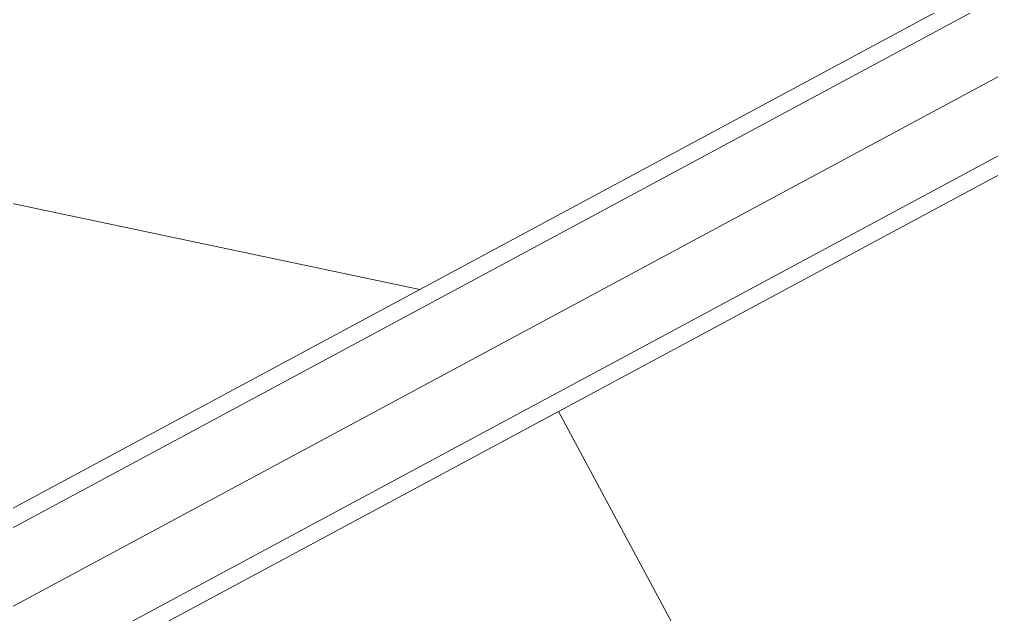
# Model space of a CAD drawing. Header units: millimetres. Extents: x -6949 to 305728, y -55091 to 76684.
# Drawn here: x 18750 to 19321, y 9883 to 10232 of the extents above; entities that cross this region are included whole.
import ezdxf

# ---------------------------------------------------------------- set-up
doc = ezdxf.new("R2010")
doc.units = ezdxf.units.MM
doc.layers.add('A-DETL', color=7, linetype='Continuous', lineweight=18, true_color=0x00a600)
doc.layers.add('S-BEAM', color=5, linetype='Continuous', lineweight=18)
doc.layers.add('S-FSTN', color=7, linetype='Continuous', lineweight=18)

msp = doc.modelspace()

# ---------------------------------------------------------------- linework, layer by layer
at = {"layer": 'A-DETL'}
for p, q in [((18750.0006, 9890.0003), (22500.0007, 11905.0003)), ((15000.0005, 7875.0003), (18750.0006, 9890.0003))]:
    msp.add_line(p, q, dxfattribs=at)
at = {"layer": 'S-BEAM'}
for p, q in [((21739.2727, 11553.905), (15768.4695, 8345.5935)), ((21744.006, 11545.0961), (15773.2028, 8336.7846)), ((15811.8265, 8264.9044), (21782.6297, 11473.2159)), ((15816.5598, 8256.0955), (21787.363, 11464.407))]:
    msp.add_line(p, q, dxfattribs=at)
at = {"layer": 'S-FSTN'}
for p, q in [((18984.9705, 10073.9266), (18420.2741, 10192.9558)), ((18433.6377, 9777.6771), (18984.9705, 10073.9266)), ((19066.3635, 10002.3234), (18515.0307, 9706.0739)), ((19184.6168, 9782.249), (19066.3635, 10002.3234))]:
    msp.add_line(p, q, dxfattribs=at)

doc.saveas('drawing.dxf')
